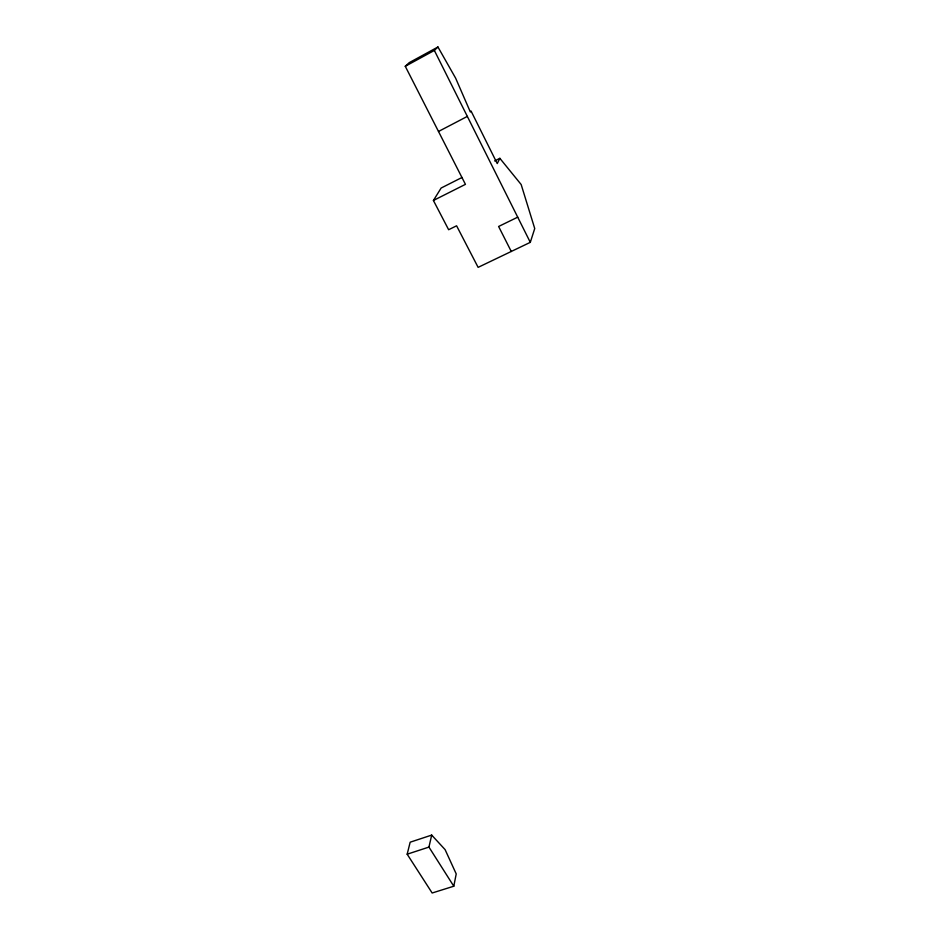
<?xml version="1.0" encoding="UTF-8"?>
<svg xmlns="http://www.w3.org/2000/svg" width="940" height="940" viewBox="0 0 940 940"><rect width="100%" height="100%" fill="white"/><g stroke="black" fill="none" stroke-linecap="round" stroke-linejoin="round"><path stroke-width="1.41" d="M453.797 886.22L456.217 873.918L445.102 849.631L431.695 835.096L410.169 842.193L407.173 854.202L432.153 893L453.797 886.22L428.946 847.093L431.695 835.096M462.01 177.472L441.13 188.035L433.411 200.479L448.639 229.724L456.593 225.8L478.119 267.36L530.301 242.344L534.731 228.538L521.16 184.522L499.857 158.32L494.64 160.963M499.857 158.32L497.237 163.584L471.046 111.014L470.364 112.013L455.642 78.185L437.946 47L409.276 62.627L405.269 66.282L465.441 184.346L433.411 200.479M405.269 66.282L434.362 50.431L437.946 47M438.498 131.471L467.345 116.407M517.717 217.163L498.611 226.481L511.266 251.474M407.173 854.202L428.946 847.093M434.362 50.431L530.301 242.344"/></g></svg>
